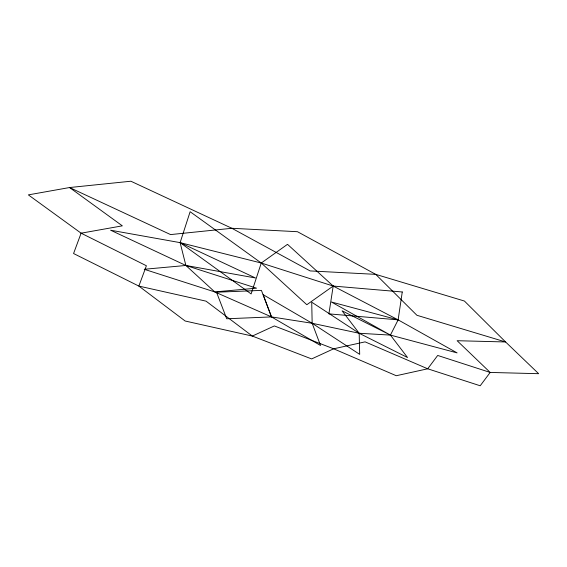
<?xml version="1.0" encoding="UTF-8"?>
<svg xmlns="http://www.w3.org/2000/svg" width="567" height="567" viewBox="0 0 567 567"><rect width="100%" height="100%" fill="white"/><g stroke="black" fill="none" stroke-linecap="round" stroke-linejoin="round"><path stroke-width="0.85" d="M402.265 291.977L398.126 319.859L390.422 335.097L407.553 357.543L359.18 333.268L311.722 302.183L312.162 323.275L320.561 345.509L271.494 316.91L214.758 291.92L144.216 269.275L185.884 265.469L255.476 277.972L180.115 242.641L110.593 230.202L185.884 265.469L256.532 288.171L214.758 291.92L185.884 265.469L180.115 242.641L190.129 211.718L261.267 263.017L306.818 304.72L333.198 286.052L402.265 291.977M333.198 286.052L328.903 313.87L398.126 319.859L457.087 352.887L390.422 335.097L359.18 333.268L312.162 323.275L271.494 316.91L226.715 318.774L216.516 292.211L261.422 290.389L271.494 316.91L263.152 294.663L312.162 323.275L359.691 354.361L359.18 333.268L342.085 310.808L390.422 335.097L331.433 302.013L398.126 319.859L333.198 286.052L261.267 263.017L180.115 242.641L251.117 293.933L261.267 263.017L287.512 244.327L333.198 286.052M81.109 233.186L73.568 253.527L138.858 286.087L185.133 321L252.329 336.068L311.644 358.925L333.658 348.797L365.091 341.858L427.702 368.791L480.199 385.773L490.179 372.441L538.65 373.696L505.594 341.965L464.416 301.034L375.73 274.357L297.491 231.712L231.868 228.281L170.554 234.589L69.571 187.535L28.35 194.878L81.109 233.186L146.399 265.753L138.858 286.087L206.055 301.155L252.329 336.068L274.35 325.933L333.658 348.797L396.269 375.723L427.702 368.791L437.689 355.452L490.179 372.441L457.122 340.71L505.594 341.965L416.908 315.28L375.73 274.357L310.106 270.92L231.868 228.281L130.885 181.227L69.571 187.535L122.337 225.843L81.109 233.186"/></g></svg>
